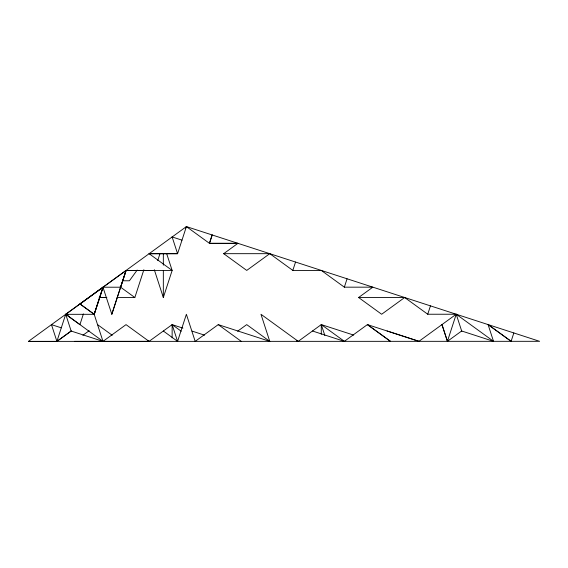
<?xml version="1.0" encoding="UTF-8"?>
<svg xmlns="http://www.w3.org/2000/svg" width="568" height="568" viewBox="0 0 568 568"><rect width="100%" height="100%" fill="white"/><g stroke="black" fill="none" stroke-linecap="round" stroke-linejoin="round"><path stroke-width="0.85" d="M172.139 337.853L172.139 324.626L182.946 328.141M430.452 305.875L186.41 226.596L28.414 341.404L56.907 341.382L65.696 314.26L68.217 315.098M83.404 313.941L79.939 324.612L65.696 314.26L71.305 331.52M94.174 314.31L102.964 287.223L111.832 314.296L126.089 270.467L79.981 303.965L94.231 314.31L103.042 287.223L120.636 287.209L126.089 270.467M111.775 314.303L126.011 270.467M117.114 297.533L134.843 297.533L143.881 269.708M157.734 260.584L159.864 254.017M154.297 269.708L163.335 297.525L172.139 270.439L166.8 254.017M28.421 341.389L539.6 341.318L456.225 314.239L427.74 314.239L404.679 297.511L381.639 314.26L358.6 297.511L372.835 287.167L344.35 287.174L321.303 270.432L292.825 270.418L269.779 253.669L246.739 270.418L223.685 253.676L237.928 243.338L209.45 243.338L186.41 226.596L177.578 253.697L149.1 253.704L177.571 253.69L172.132 236.948M163.343 331.023L177.585 341.375L186.382 314.281L195.186 341.375L218.24 324.626L269.772 341.368L260.975 314.274L298.257 341.354M237.928 243.338L209.45 243.331L212.169 234.967M344.35 287.167L347.069 278.803M427.732 314.246L430.459 305.868L456.225 314.239L493.514 341.318L488.075 324.584L511.115 341.318L513.834 332.947M461.827 331.478L456.225 314.239L447.428 341.332L441.982 324.591L447.428 341.332L461.663 330.981L493.514 341.332M102.964 287.223L65.71 314.324L94.21 314.317L103.042 287.223M209.45 243.331L212.169 234.967M292.818 270.411L295.545 262.04M137.172 270.084L129.405 280.784L122.361 280.784M185.353 228.024L186.382 226.611M61.308 327.835L51.468 324.64L56.907 341.389L71.149 331.037L103 341.382M56.907 341.382L71.149 331.037M82.885 335.276L89.169 330.711M102.986 341.382L126.032 324.633L149.079 341.375M74.507 341.368L149.086 341.347L172.139 324.626L181.22 331.222M237.63 331.208L246.711 324.612L269.75 341.347M353.701 335.099L321.282 324.591L298.243 341.34L296.574 340.807M312.499 331.009L344.35 341.354L367.411 324.598L418.943 341.325L456.225 314.239M223.685 253.676L269.772 253.676M154.531 270.439L126.032 270.432L172.139 270.432L149.093 253.683M99.386 297.533L106.479 297.533M358.6 297.511L404.679 297.511M99.109 297.518L106.876 297.518M387.064 330.959L418.914 341.297M147.424 340.807L149.086 341.347M172.147 236.948L181.987 240.143M192.09 331.108L204.558 335.163M488.068 324.591L511.115 341.318M321.289 334.282L321.282 324.591L344.343 341.311M218.24 324.626L241.286 341.368M120.175 286.875L134.843 297.533M79.981 303.965L94.21 314.317M97.547 324.619L112.216 335.269M65.696 314.267L102.986 341.368L93.947 313.557M321.282 324.591L324.825 335.468M172.139 324.626L177.585 341.375M163.335 253.832L163.335 265.192M163.335 270.439L163.335 297.525M390.457 341.332L367.411 324.598L390.457 341.332"/></g></svg>
